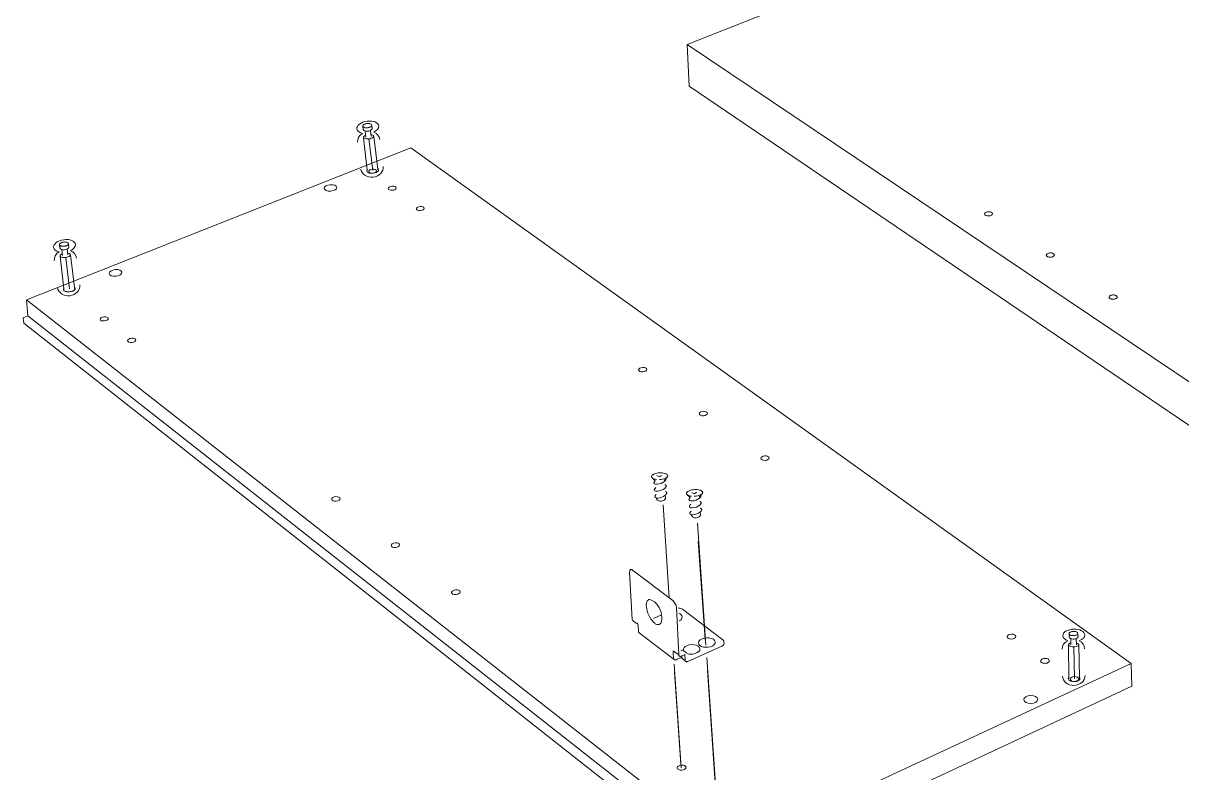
# Model space of a CAD drawing. Header units: metres. Extents: x -0.7 to 7.4, y 0 to 11.2.
# Drawn here: x 0.2698 to 0.3515, y 0.7952 to 0.8481 of the extents above; entities that cross this region are included whole.
import ezdxf

# ---------------------------------------------------------------- set-up
doc = ezdxf.new("R2010")
doc.units = ezdxf.units.M
doc.header["$MEASUREMENT"] = 0
doc.layers.add('PDF5_Geometry_Num_Penna__1', color=255, linetype='Continuous', lineweight=18)
doc.layers.add('PDF5_Geometry_Num_Penna__7', color=7, linetype='Continuous', lineweight=18)

msp = doc.modelspace()

# ---------------------------------------------------------------- linework, layer by layer
at = {"layer": 'PDF5_Geometry_Num_Penna__1', "color": 255, "linetype": 'Continuous', "lineweight": 18, "flags": 128}
for points in [[(0.3174221173851492, 0.8114985826520231), (0.3179001312740381, 0.8045791993186897)], [(0.315738132662927, 0.8022810637631341), (0.3161879243295937, 0.7957793693186898)], [(0.3180711579407048, 0.8023782187631342), (0.3186437162740381, 0.7940953493186897)]]:
    msp.add_lwpolyline(points, dxfattribs=at)
at = {"layer": 'PDF5_Geometry_Num_Penna__7', "color": 7, "linetype": 'Continuous', "lineweight": 18, "flags": 128}
for points in [[(0.3910608096073714, 0.8250413334853565), (0.340975890162927, 0.8561926695964674), (0.3166409262740381, 0.8465759473742451)], [(0.3166407498851492, 0.8465758415409119), (0.3659467359962603, 0.8134164943186898)], [(0.3167882109962603, 0.8436166709853564), (0.3166407498851493, 0.8465757709853565)], [(0.3659397157184825, 0.8102731737631341), (0.3167882462740381, 0.8436166709853564)], [(0.2943799782184826, 0.8408609120964675), (0.2943775087740381, 0.8408358648742453), (0.2943683365518159, 0.8408164620964674), (0.2943535198851492, 0.8407974120964675), (0.2943327059962603, 0.8407790676520231), (0.2943073059962603, 0.8407610759853564), (0.2942762615518159, 0.8407448482075787), (0.2942416893295937, 0.8407303843186898), (0.2942035893295936, 0.8407169787631341), (0.2941637254407048, 0.8407060426520231), (0.2941206865518159, 0.8406975759853564), (0.2940772948851492, 0.8406912259853564), (0.294033197662927, 0.8406876982075786), (0.2939905115518159, 0.8406869926520232), (0.2939488837740381, 0.8406887565409119), (0.2939100782184825, 0.840693342652023), (0.2938737421073714, 0.8407000454298009), (0.2938412865518159, 0.840709217652023), (0.2938130643295936, 0.8407208593186899), (0.2937901337740381, 0.8407346176520231), (0.2937721421073714, 0.8407501398742453), (0.293760147662927, 0.8407667204298008), (0.2937541504407047, 0.8407850648742452)], [(0.2939163929407048, 0.8404581104298008), (0.2939675457184825, 0.8400319548742453)], [(0.2943499568295937, 0.8400774632075787), (0.2942988040518159, 0.8405036187631343)], [(0.2939523762740381, 0.8401586020964675), (0.2939118068295937, 0.8401409632075787), (0.2938800568295937, 0.8401236770964674), (0.2938521873851492, 0.8401042743186897), (0.2938281984962604, 0.8400838132075786), (0.2938102068295937, 0.8400619409853565), (0.2937975068295937, 0.8400386576520231), (0.2937908040518159, 0.8400178437631342), (0.2937893929407048, 0.8399956187631341)], [(0.2937904512740381, 0.8399875048742453), (0.2940631484962604, 0.8376852770964675)], [(0.2941863032184825, 0.8398832237631342), (0.2944664087740381, 0.837684712652023)], [(0.3480011068295937, 0.8012901462631342), (0.3479725318295936, 0.8028896407075786), (0.2971488957184825, 0.8392698490409121), (0.270014640162927, 0.8285552823742452)], [(0.2729783615518159, 0.832497080152023), (0.2729755393295937, 0.832472032929801), (0.2729663671073714, 0.8324526301520231), (0.2729515504407048, 0.8324335801520231), (0.2729307365518159, 0.8324152357075786), (0.2729053365518159, 0.8323975968186897), (0.2728742921073715, 0.8323810162631341), (0.2728397198851492, 0.8323661995964675), (0.272801972662927, 0.8323531468186898), (0.2727617559962603, 0.8323422107075785), (0.2727187171073715, 0.8323333912631342), (0.2726753254407048, 0.8323273940409118), (0.2726312282184826, 0.8323238662631343), (0.2725885421073714, 0.8323231607075786), (0.2725469143295937, 0.8323245718186897), (0.2725077559962604, 0.8323295107075787), (0.272471772662927, 0.8323362134853564), (0.2724393171073715, 0.8323453857075787), (0.2724110948851492, 0.8323570273742453), (0.2723881643295937, 0.8323707857075785), (0.272370172662927, 0.8323859551520231), (0.2723581782184826, 0.8324028884853564), (0.2723521809962604, 0.832420880152023)], [(0.2725504068295937, 0.8317952993186897), (0.2725098373851492, 0.8317769548742453), (0.2724780873851492, 0.8317596687631342), (0.2724502179407048, 0.8317402659853563), (0.2724262290518159, 0.8317198048742453), (0.2724078846073714, 0.8316979326520231), (0.2723955373851493, 0.8316746493186897), (0.2723888346073715, 0.831653835429801), (0.2723874234962603, 0.8316319632075787)], [(0.2723884818295937, 0.8316238493186898), (0.2726615318295937, 0.8293212687631343)], [(0.2725144234962603, 0.8320941020964674), (0.2725655762740381, 0.8316682993186897)], [(0.2727846865518159, 0.8315193918186898), (0.2730644393295937, 0.8293212334853565)], [(0.2729479873851492, 0.8317134548742453), (0.2728968346073714, 0.8321399632075788)], [(0.3479723907184826, 0.8028896759853564), (0.319609410162927, 0.7896809704298009), (0.2700144990518158, 0.8285553176520231)], [(0.2700144990518158, 0.8285552470964674), (0.2701256240518159, 0.8274080137631341)], [(0.270125765162927, 0.8274080137631341), (0.269786040162927, 0.8272736054298008)], [(0.3196720987740381, 0.7884579604298009), (0.2701258709962603, 0.8274081548742453)], [(0.2697860754407048, 0.8272736759853564), (0.2698234698851492, 0.8268902065409119)], [(0.2698236462740382, 0.8268900654298009), (0.3193324796073715, 0.7878844848742452), (0.3480009657184825, 0.8012903932075787)], [(0.3144972015518159, 0.8161410323742453), (0.3146831154407048, 0.8160450768186898), (0.3148284598851492, 0.8161614934853564)], [(0.314470355162927, 0.8145657384853564), (0.3144731773851492, 0.8145290495964675)], [(0.316964952662927, 0.8149615904298009), (0.3171508665518159, 0.814865987652023), (0.3172965637740381, 0.8149824043186898)], [(0.3149333759962604, 0.814076541540912), (0.3153627065518159, 0.8075272220964675)], [(0.3169380709962604, 0.8133864729298008), (0.3169405404407048, 0.8133501368186896)], [(0.3173632034962603, 0.8127922187631342), (0.3179586923851492, 0.804178796540912)], [(0.3160333723851492, 0.8067884348742453), (0.3160866418295937, 0.8067852598742453), (0.3161399112740381, 0.8067785570964675), (0.3161868307184825, 0.8067662098742453), (0.3162312807184826, 0.8067503348742453), (0.3162714973851492, 0.8067319904298008), (0.3163053640518159, 0.8067094126520231)], [(0.316305187662927, 0.8067095537631342), (0.3191602182184826, 0.8045576093186897)], [(0.3130259418295936, 0.8057350404298008), (0.3130474612740382, 0.8057262209853564), (0.3130756834962604, 0.8057202237631341), (0.3131084918295937, 0.8057230459853565), (0.3131226029407048, 0.8056979987631342), (0.313141300162927, 0.8056704820964675), (0.3131543529407048, 0.8056419070964675), (0.3131638779407048, 0.8056112154298009), (0.3131670529407048, 0.8055794654298009)], [(0.3132042357184825, 0.8051040620964676), (0.3131918884962603, 0.8051142926520232), (0.3131671940518159, 0.805579606540912)], [(0.3156745973851492, 0.8032214987631342), (0.3156904723851492, 0.803199626540912), (0.3157052890518159, 0.8031809293186898), (0.3157250446073714, 0.8031622320964675), (0.3132418418295936, 0.8050541793186897), (0.3132199696073715, 0.8050767570964675), (0.3132044473851492, 0.8051042737631342)], [(0.319160147662927, 0.8045577504298008), (0.3191880171073714, 0.8045334087631342), (0.3192102421073715, 0.8045020115409119), (0.3192257643295937, 0.8044737893186897), (0.3192292921073715, 0.8044427448742453)], [(0.3442092396073714, 0.8049871868186897), (0.344203595162927, 0.8049628451520231), (0.3441926590518159, 0.8049445007075786), (0.3441757257184825, 0.8049272145964675), (0.3441531479407048, 0.8049109868186897), (0.3441259840518158, 0.8048961701520231), (0.3440931757184825, 0.8048824118186898), (0.344057545162927, 0.8048714757075786), (0.3440187396073714, 0.8048626562631342), (0.3439774646073714, 0.8048559534853564), (0.3439333673851492, 0.8048520729298009), (0.3438899757184825, 0.8048503090409119), (0.3438458784962603, 0.8048513673742452), (0.3438031923851492, 0.804854895152023), (0.3437619173851492, 0.8048608923742453), (0.343724170162927, 0.804869359040912), (0.3436888923851492, 0.8048799423742453), (0.3436571423851492, 0.8048926423742453), (0.3436303312740381, 0.8049071062631342), (0.3436088118295936, 0.804923334040912), (0.3435925840518159, 0.8049406201520231), (0.3435827062740381, 0.8049582590409119), (0.3435784729407048, 0.8049769562631343)], [(0.3437060021073715, 0.8046350440409119), (0.3437123521073714, 0.8042060662631343)], [(0.344097232662927, 0.804211005152023), (0.344090882662927, 0.8046403357075786)], [(0.315718765162927, 0.8037400115409119), (0.3157000679407048, 0.8037488309853564), (0.315680665162927, 0.8037530643186898), (0.3156654957184826, 0.8037460087631342), (0.3156563234962603, 0.8037336615409119), (0.3156492679407048, 0.8037153170964675), (0.3156492679407048, 0.8036899170964675), (0.3156746679407048, 0.8032214282075786)], [(0.3166777209962603, 0.8030220029298009), (0.3190787265518159, 0.8040962112631342)], [(0.3181228398851492, 0.8040334168186897), (0.3180699232184826, 0.8040270668186897), (0.3180166537740381, 0.8040238918186897), (0.3179637371073715, 0.8040238918186897)], [(0.3192385348851492, 0.804287064040912), (0.3192254821073714, 0.8044052445964676)], [(0.3437102354407048, 0.8043337718186898), (0.3436682548851492, 0.8043203662631343), (0.3436343882184826, 0.8043062551520231), (0.3436047548851492, 0.8042900273742453), (0.3435793548851492, 0.8042720357075787), (0.3435585409962603, 0.8042522801520231), (0.3435433715518159, 0.8042304079298008), (0.3435349048851492, 0.8042106523742453), (0.3435310243295936, 0.8041887801520231)], [(0.3435313771073715, 0.8041806662631342), (0.3435627743295937, 0.8018618579298009)], [(0.3439145290518159, 0.8040354629298009), (0.343963565162927, 0.8018196657075787)], [(0.3157102279407047, 0.8028472368186897), (0.3162164640518159, 0.7955270979298008)], [(0.3157250446073714, 0.8031623026520232), (0.3157497390518159, 0.8031467804298008), (0.3157807834962604, 0.8031404304298008), (0.3158153557184826, 0.8031369026520231), (0.3158523973851493, 0.8031436054298008), (0.3158901446073714, 0.8031563054298008)], [(0.3158900740518159, 0.8031564465409119), (0.3161461907184826, 0.8032721576520231)], [(0.3162121954407048, 0.803399334040912), (0.316176917662927, 0.8033869868186897), (0.3161437565518159, 0.8033838118186897), (0.3161116537740381, 0.8033905145964675), (0.3160869593295937, 0.803405684040912), (0.3160647343295936, 0.803424734040912), (0.3160527398851492, 0.8034526034853564), (0.3160460371073714, 0.8034871757075785)], [(0.3161461907184825, 0.8032719107075786), (0.3161768823851492, 0.8032846107075786), (0.3162093379407048, 0.8032870801520231), (0.3162396768295937, 0.8032902551520231), (0.3162714268295936, 0.8032846107075786), (0.3162714268295936, 0.8032994273742453), (0.3162682518295937, 0.8033124801520232), (0.3162622546073715, 0.8034246634853563)], [(0.316471240162927, 0.8035150804298008), (0.3162123012740381, 0.8033993693186897)], [(0.3165429598851492, 0.8030343501520231), (0.3163207098851493, 0.8032026251520231), (0.316298837662927, 0.8032244973742453), (0.3162840209962604, 0.8032527195964675), (0.3162713209962603, 0.8032844695964675)], [(0.3164898668295937, 0.8031435348742453), (0.3164711696073715, 0.8035150098742453)], [(0.3165429246073714, 0.8030343148742453), (0.3165210523851493, 0.8030561870964675), (0.3165051773851492, 0.803080881540912), (0.316492830162927, 0.8031087509853565), (0.3164900079407048, 0.8031436759853564)], [(0.3166559193295937, 0.8030120898742453), (0.3166238165518159, 0.8030089148742453), (0.3165924193295936, 0.8030120898742453), (0.3165641971073714, 0.803018792652023), (0.3165430304407048, 0.8030343148742453)], [(0.3168898462740382, 0.8035398807075786), (0.3168171740518159, 0.8035430557075787), (0.316748735162927, 0.8035487001520231), (0.3166802962740381, 0.8035649279298008), (0.3166175018295937, 0.8035811557075786)], [(0.3170358962740381, 0.8035467951520231), (0.316961460162927, 0.8035397395964675), (0.3168898462740382, 0.8035397395964675)], [(0.3180263904407047, 0.8032982279298009), (0.318689612662927, 0.7937086695964675)]]:
    msp.add_lwpolyline(points, dxfattribs=at)
for points in [[(0.2944056957184826, 0.8406496687631342), (0.2943799429407048, 0.8408602770964675, 0.3171830491466217), (0.2942561179407048, 0.8409749298742453), (0.2942391846073715, 0.8409795159853565), (0.2942021429407048, 0.8409865715409119), (0.2941640429407048, 0.8409908048742453), (0.2941238262740381, 0.8409922159853565), (0.2940832568295937, 0.8409908048742453), (0.2940426873851492, 0.8409865715409119), (0.2940024707184826, 0.8409802215409119), (0.2939629596073715, 0.8409717548742454), (0.2939259179407048, 0.8409608187631342), (0.2938902873851492, 0.8409474132075787), (0.2938578318295937, 0.8409322437631342), (0.2938274929407048, 0.8409142520964675), (0.2938013873851492, 0.8408937909853563), (0.2937816318295937, 0.8408729770964676), (0.2937671679407048, 0.840851810429801), (0.2937579957184825, 0.8408299382075787), (0.2937537623851492, 0.8408077132075786), (0.2937544679407048, 0.8407868993186897), (0.2937791623851492, 0.840575232652023)], [(0.2948068040518159, 0.837773471540912), (0.2945334012740382, 0.8400795798742453, 0.314152678936044), (0.2943347873851487, 0.8402044632075895)], [(0.2940596207184826, 0.8377226715409121, 0.2352062336089731), (0.2940317512740381, 0.8376397687631341), (0.2940339032184826, 0.8376202954298009)], [(0.2941767429407048, 0.8375000687631341), (0.2941957929407048, 0.8374947770964675), (0.2942356568295937, 0.8374866632075786), (0.2942769318295937, 0.8374810187631342), (0.2943217346073714, 0.837478196540912), (0.2943675957184826, 0.8374778437631342), (0.2944138096073715, 0.8374792548742452), (0.2944610818295937, 0.8374838409853564), (0.2945076484962603, 0.8374901909853565), (0.2945538623851492, 0.8374993632075787), (0.2945983123851492, 0.837509946540912), (0.2946409984962604, 0.8375229993186898), (0.2946805096073715, 0.8375381687631341), (0.2947175512740381, 0.8375547493186898), (0.294751065162927, 0.8375730937631343), (0.2947803457184826, 0.8375928493186898), (0.294805040162927, 0.8376140159853565), (0.2948255012740381, 0.8376365937631342), (0.2948406707184826, 0.8376602298742453), (0.2948491373851492, 0.8376842187631341), (0.2948516068295937, 0.8377078548742453), (0.2948491373851492, 0.837736782652023, 0.2140841877140038), (0.2948025707184818, 0.8378112187631329)], [(0.2730037262740381, 0.8322860132075786), (0.2729783262740381, 0.8324966215409119, 0.312895072915686), (0.2728541484962603, 0.8326116270964674), (0.272837215162927, 0.832615860429801), (0.2728001734962603, 0.8326229159853564), (0.2727620734962603, 0.8326271493186898), (0.2727218568295937, 0.8326285604298008), (0.2726812873851492, 0.8326271493186898), (0.2726407179407048, 0.8326229159853564), (0.2726005012740381, 0.8326165659853564), (0.2725613429407048, 0.8326077465409121), (0.2725239484962604, 0.8325964576520231), (0.2724883179407048, 0.8325837576520231), (0.2724555096073715, 0.8325682354298007), (0.2724255234962604, 0.8325502437631342), (0.2723994179407048, 0.832529782652023), (0.2723796623851492, 0.8325093215409118), (0.2723651984962603, 0.8324878020964674), (0.2723560262740381, 0.8324659298742454), (0.2723517929407048, 0.8324437048742452), (0.2723524984962604, 0.8324228909853565), (0.2723771929407048, 0.8322115770964675)], [(0.2734048346073715, 0.8294098159853565), (0.2731314318295937, 0.8317159243186898, 0.3151076118817419), (0.2729328179407046, 0.8318408076520278)], [(0.2726576512740381, 0.8293590159853566, 0.2342926745804088), (0.2726297818295937, 0.8292757604298009), (0.2726315809962603, 0.8292564634853563)], [(0.2727747734962603, 0.8291360604298009), (0.2727938234962604, 0.8291307687631343), (0.2728336873851492, 0.8291226548742454), (0.2728749623851492, 0.8291170104298008), (0.272919765162927, 0.8291141882075787), (0.2729656262740381, 0.8291141882075787), (0.273011840162927, 0.8291155993186897), (0.2730591123851492, 0.8291194798742453), (0.2731056790518159, 0.8291261826520231), (0.2731518929407048, 0.8291353548742453), (0.273195990162927, 0.8291459382075786), (0.2732390290518159, 0.8291589909853564), (0.273278540162927, 0.829174160429801), (0.2733155818295936, 0.8291907409853564), (0.2733490957184825, 0.8292094382075788), (0.2733783762740381, 0.8292291937631341), (0.2734030707184825, 0.8292503604298009), (0.2734235318295937, 0.829272585429801), (0.2734387012740381, 0.8292958687631341), (0.2734471679407048, 0.8293202104298009), (0.2734496373851492, 0.829343846540912), (0.2734471679407048, 0.8293727743186898, 0.2140841876365786), (0.2734006012740394, 0.8294472104298027)], [(0.3152303443295937, 0.8162073193186898, 0.1136360620744002), (0.3150539554407048, 0.8163015462631342, 0.08048972557318837), (0.3146793054407048, 0.8163385879298009, 0.08178968175624274), (0.3143118873851493, 0.8162555793186899, 0.1171070566646327), (0.3141489040518159, 0.816139974040912, 0.4180948169969557), (0.3141561359962604, 0.8159932184853566), (0.3143875582184826, 0.815778024040912, 0.1100727026089562), (0.3143016215518186, 0.8156683101520218)], [(0.3141582173851493, 0.8159918426520231, 0.1154240344288486), (0.3143342534962604, 0.8158972629298008, 0.03021763111346095), (0.3144739534962603, 0.8158690407075783)], [(0.3145195323851493, 0.8155310795964676, 0.1552191651567131), (0.315033282662927, 0.8157300109853564, 0.1206520763425412), (0.3151283562740381, 0.8158519662631343, 0.2436992339678398), (0.3151279575384923, 0.8159192452088568)], [(0.3146818807184825, 0.815858527929801, 0.008808842853834877), (0.3147086918295936, 0.8158599390409126, 0.08178240974855938), (0.3150759334962605, 0.8159431945964672, 0.1179825108736699), (0.3152396929407031, 0.8160587998742469)], [(0.3152653751629423, 0.8161346823742466, -0.2078488418155368), (0.3152413509962603, 0.8160605637631343), (0.3150141621073715, 0.8157917470964675)], [(0.314294142662927, 0.8156291870964675, 0.275252196055429), (0.314341414885147, 0.8155603954297961, 0.1168265152659322), (0.3144938854407048, 0.8155296684853541)], [(0.3144172973851493, 0.8152967998742454, 0.1046555884742439), (0.3143312196073748, 0.8151824998742437, 0.1290011419556437), (0.3143240934962414, 0.8151436237631329)], [(0.3145495184962604, 0.8150451634853563, 0.1538296837299675), (0.3150639390518159, 0.8152439184853564, 0.1104666797182096), (0.315159012662927, 0.815366050152023, 0.4058196348210453), (0.3151113360160651, 0.8154885483141555)], [(0.317698060162927, 0.815027912652023, 0.1135404026073156), (0.3175216712740381, 0.8151224570964675, 0.08041475504896543), (0.3171466684962604, 0.8151594987631341, 0.08170961864815247), (0.3167796032184825, 0.8150764901520231, 0.1178729884338523), (0.316616655162927, 0.8149607437631342, 0.4183794219622372), (0.3166238871073714, 0.814813952929801), (0.3168553093295937, 0.8145991112631342, 0.1083861353833549), (0.3167690198851507, 0.8144892209853556)], [(0.3143540796073714, 0.8146578487631342, 0.2752521961755905), (0.314401457662927, 0.814588986540912, 0.1201630752329685), (0.3145537165518159, 0.8145583301520231, 0.02079724282760015), (0.3145791165518155, 0.8145593884853617, 0.1543933420601334), (0.3150938193295937, 0.814758355152023)], [(0.314482737662927, 0.8145002982075786), (0.3145405932184825, 0.814415631540912, 0.119185652340049), (0.3146297048851473, 0.8143633498742379, 0.1639244127609067), (0.3149779130265331, 0.8143855760706016, 0.1180385330713044), (0.3150545904407048, 0.814447699040912), (0.3151011571073715, 0.8145380101520231)], [(0.3151891751629233, 0.8148807337631359, -0.1161016956038042), (0.3150945954407048, 0.8147598720964675), (0.315106942662927, 0.8145686665409119)], [(0.3166259332184825, 0.8148129298742454, 0.1154240344424009), (0.3168019693295936, 0.8147183501520231, 0.03201952498470086), (0.3169416693295939, 0.8146897751520249)], [(0.3168092365518159, 0.8143809182075786, 0.1152031392524603), (0.3169614954407048, 0.8143506145964675, -0.0004215505255614714), (0.3169872482184826, 0.8143516729298007, 0.1547712205392937), (0.3175009984962603, 0.814550745429801, 0.1182535949350274), (0.3175960721073715, 0.8146727007075785, 0.2434935398802242), (0.3175955912174223, 0.8147404766282137)], [(0.3170168815518159, 0.8138658979298007, 0.1537020529873354), (0.3175316548851492, 0.8140648293186896, 0.1110173995340428), (0.3176267284962603, 0.8141871373742453, 0.412830089152977), (0.3175850229929809, 0.8142968453931482, 0.0418997683758825), (0.317526116274039, 0.8143162893186932)], [(0.317176407662927, 0.8146806734853564, 0.08109720787178365), (0.317543649329593, 0.8147639290409138, 0.1179825108734396), (0.3177074087740374, 0.8148797107075793)], [(0.3177331262740274, 0.8149554520964665, -0.2067940953721516), (0.3177090668295937, 0.8148814745964675), (0.3174818779407048, 0.814612657929801)], [(0.3168850132184826, 0.8141177107075787, 0.1030223364814191), (0.3167985826629274, 0.8140034107075784, 0.4046688602116423), (0.3168428337098396, 0.8138898612158282, 0.1171348504505356), (0.3169912346073713, 0.8138649807075822)], [(0.316821442662927, 0.8134785832075786, 0.2682336877460231), (0.3168688207184826, 0.8134099326520232, 0.1178957394731514), (0.3170214323851492, 0.8133792409853565, 0.02153665965422369), (0.3170464796073719, 0.8133802993186849, 0.1543012238320136), (0.3175615351629263, 0.8135792659853573)], [(0.3176568909962608, 0.8137016445964673, -0.1161016956304438), (0.3175626640518159, 0.813580782929801), (0.3175743057184826, 0.8133895773742453)], [(0.3169504534962603, 0.813321032652023), (0.3170083090518159, 0.8132367187631342, 0.1174514945940038), (0.3170974207184842, 0.813184295985363, 0.1647004084661612), (0.3174407595561705, 0.8132056552668927, 0.1184873836943903), (0.3175223062740382, 0.8132686098742452), (0.3175688729407048, 0.8133589209853563)], [(0.3157187298851493, 0.8037398704298009), (0.3157526318295937, 0.8037110132075787), (0.3160461429407048, 0.8034869993186897), (0.3158718707184826, 0.8068383882075787, 0.1986791167946732), (0.3156338868295937, 0.8073227520964675), (0.3127763515518159, 0.8094770601520231), (0.3127484821073714, 0.8094957573742453), (0.3127202598851492, 0.809508810152023), (0.3126923904407048, 0.8095144545964674), (0.3126673432184826, 0.8095176295964676), (0.312645365162927, 0.8095111032075787), (0.3126227873851493, 0.8094959337631341), (0.3126044429407048, 0.8094737087631342), (0.3125899790518159, 0.8094458393186897), (0.3125797484962604, 0.8094109143186897), (0.3125765734962603, 0.8093710504298008), (0.3125767498851493, 0.8093269884853564), (0.3127610057184826, 0.8059884759853564), (0.312766650162927, 0.805954256540912), (0.3127821723851492, 0.8059263870964676), (0.3128009048851492, 0.8059078662631342), (0.3130196271073715, 0.8057388857075786)], [(0.3142571009962603, 0.8060632648742453), (0.3148218982184826, 0.8063165593186898, -0.1963029932664959), (0.3147718037740381, 0.8057171898742452), (0.3147626315518159, 0.8057073120964675), (0.3147562815518159, 0.8056981398742453, -0.4247355496481408), (0.3143470593295971, 0.8057326415409146)], [(0.3442125909962603, 0.804774744040912), (0.3442090632184825, 0.8049867634853565, 0.3148556636313659), (0.3440975854407048, 0.8051141162631342), (0.3440810048851492, 0.8051204662631342), (0.3440450215518159, 0.8051310495964675), (0.3440072743295937, 0.8051388107075786), (0.3439681159962604, 0.8051444551520232), (0.3439271937740381, 0.8051472773742453), (0.3438866243295937, 0.8051476301520231), (0.3438453493295937, 0.8051455134853563), (0.3438061909962604, 0.8051409273742453), (0.3437673854407048, 0.8051338718186898), (0.3437310493295937, 0.8051243468186897), (0.3436964771073714, 0.805112705152023), (0.3436647271073715, 0.8050978884853565), (0.343636857662927, 0.8050802495964675), (0.3436149854407048, 0.8050619051520231), (0.3435984048851493, 0.8050421495964676), (0.3435867632184826, 0.8050213357075786), (0.3435800604407048, 0.8049998162631342), (0.3435786493295937, 0.8049790023742454), (0.3435814715518159, 0.8047659245964676)], [(0.3166020854407058, 0.8041394970964636, 0.35658089855481), (0.3163552468295937, 0.8038113784853564), (0.3165774968295937, 0.8036431034853564)], [(0.3443110159962604, 0.8018724412631342), (0.3442792659962604, 0.8041944245964675, 0.3173084559499633), (0.3440954687740382, 0.8043390634853579)], [(0.3435627743295937, 0.8018999579298008, 0.234385769977205), (0.3435264382184826, 0.8018198773742453), (0.3435266146073714, 0.8018005451520231)], [(0.343655907662927, 0.8016660662631342), (0.3436742521073715, 0.8016590107075786), (0.343713057662927, 0.8016463107075786), (0.3437536271073715, 0.8016367857075786), (0.3437977243295937, 0.8016293773742453), (0.3438435854407048, 0.8016240857075786), (0.3438894465518159, 0.8016205579298009), (0.3439374243295937, 0.8016198523742454), (0.3439843437740381, 0.8016216162631342), (0.3440312632184826, 0.8016258495964675), (0.3440764187740381, 0.8016318468186898), (0.3441201632184826, 0.8016403134853565), (0.344160732662927, 0.8016516023742454), (0.3441995382184825, 0.8016639495964676), (0.3442344632184826, 0.8016784134853564), (0.3442658604407048, 0.8016956995964676), (0.3442926715518159, 0.801714044040912), (0.3443152493295937, 0.8017341523742454), (0.3443332409962603, 0.8017560245964676), (0.3443441771073715, 0.8017789551520231), (0.3443491159962603, 0.8018022384853564), (0.3443498215518159, 0.8018311662631342, 0.2177278855706319), (0.3443110159962599, 0.8019101884853559)]]:
    msp.add_lwpolyline(points, format="xyb", dxfattribs=at)
for points in [[(0.342032847662927, 0.8316081154298008), (0.3420674198851492, 0.8315894182075787), (0.3421072837740381, 0.8315770709853564), (0.3421513809962603, 0.8315647237631342), (0.3421983004407048, 0.8315583737631341), (0.3422445143295936, 0.8315551987631342), (0.3422946087740381, 0.8315583737631341), (0.3423415282184826, 0.8315647237631342), (0.342388447662927, 0.8315742487631341), (0.3424290171073714, 0.8315894182075787), (0.3424664115518159, 0.8316081154298008), (0.3424946337740381, 0.8316299876520231), (0.342515447662927, 0.8316522126520232), (0.3425316754407047, 0.8316772598742453), (0.3425380254407048, 0.8317023070964676), (0.3425348504407048, 0.831730176540912), (0.3425253254407047, 0.8317548709853565), (0.3425069809962603, 0.8317763904298009), (0.3424787587740381, 0.8317986154298008), (0.3424477143295936, 0.8318173126520231), (0.3424071448851492, 0.8318331876520231), (0.3423634004407047, 0.8318455348742454), (0.3423168337740381, 0.8318515320964674), (0.3422688559962603, 0.8318543543186897), (0.3422194671073714, 0.8318515320964674), (0.3421732532184826, 0.8318455348742454), (0.3421266865518159, 0.8318331876520231), (0.3420857643295936, 0.8318201348742452), (0.342048722662927, 0.8318017904298008), (0.3420205004407048, 0.8317799182075787), (0.3419982754407048, 0.8317548709853565), (0.341982047662927, 0.831730176540912), (0.3419764032184825, 0.831704776540912), (0.3419799309962603, 0.8316800820964676), (0.3419894559962603, 0.8316550348742454), (0.342007447662927, 0.8316299876520231)], [(0.3464701218295937, 0.8286460168186898), (0.3465011662740381, 0.8286269668186896), (0.3465417357184826, 0.8286117973742453), (0.3465847746073715, 0.8285990973742453), (0.3466316940518159, 0.8285931001520231), (0.3466817884962604, 0.828589925152023), (0.346731530162927, 0.8285931001520231), (0.3467784496073714, 0.8285990973742453), (0.3468253690518159, 0.8286089751520231), (0.3468655857184826, 0.8286244973742454), (0.3469033329407047, 0.8286431945964675), (0.346931555162927, 0.8286647140409119), (0.3469562496073715, 0.8286897612631341), (0.3469689496073715, 0.8287144557075786), (0.3469752996073715, 0.8287398557075786), (0.3469717718295937, 0.8287677251520231), (0.3469625996073715, 0.8287927723742453), (0.3469435496073714, 0.8288174668186898), (0.3469160329407048, 0.8288389862631342), (0.3468814607184826, 0.8288587418186898), (0.3468408912740381, 0.8288735584853564), (0.3467971468295937, 0.8288827307075786), (0.3467502273851492, 0.8288929612631342), (0.3467008384962603, 0.8288929612631342), (0.3466539190518159, 0.8288929612631342), (0.3466034718295937, 0.8288827307075786), (0.3465604329407048, 0.8288735584853564), (0.3465170412740382, 0.8288587418186898), (0.3464824690518159, 0.8288389862631342), (0.3464503662740381, 0.8288174668186898), (0.3464295523851492, 0.8287955945964676), (0.3464136773851492, 0.8287677251520231), (0.3464080329407048, 0.8287426779298007), (0.346410855162927, 0.8287176307075788), (0.3464232023851492, 0.8286897612631341), (0.3464418996073714, 0.8286675362631342)], [(0.3416456034962603, 0.8029576562631342), (0.3416808812740381, 0.8029361368186898), (0.3417235673851492, 0.8029170868186898), (0.3417708396073714, 0.8029054451520231), (0.3418205812740381, 0.8028959201520232), (0.3418734979407048, 0.8028923923742454), (0.3419267673851492, 0.8028959201520232), (0.3419761562740381, 0.8029054451520231), (0.3420266034962603, 0.8029170868186898), (0.342069995162927, 0.8029333145964676), (0.3421105646073714, 0.8029555395964676), (0.3421416090518158, 0.8029795284853564), (0.3421666562740381, 0.8030077507075787), (0.3421821784962603, 0.8030356201520231), (0.3421885284962604, 0.8030670173742452), (0.3421885284962604, 0.8030980618186897), (0.3421761812740381, 0.803126284040912), (0.3421539562740381, 0.8031545062631341), (0.3421264396073714, 0.8031792007075786), (0.342092220162927, 0.8032010729298008), (0.3420488284962603, 0.8032197701520232), (0.3420019090518159, 0.8032321173742453), (0.3419514618295937, 0.8032388201520231), (0.341898545162927, 0.8032416423742453), (0.3418452757184826, 0.8032388201520231), (0.3417958868295936, 0.8032321173742453), (0.3417454396073714, 0.8032197701520232), (0.3417027534962603, 0.8032010729298008), (0.3416614784962603, 0.8031830812631342), (0.3416304340518159, 0.8031573284853565), (0.3416053868295936, 0.8031291062631343), (0.3415898646073715, 0.8030980618186897), (0.3415835146073714, 0.8030701923742453), (0.3415835146073714, 0.8030391479298009), (0.3415958618295937, 0.8030112784853564), (0.3416180868295937, 0.8029830562631343)]]:
    msp.add_lwpolyline(points, close=True, dxfattribs=at)
at = {"layer": 'PDF5_Geometry_Num_Penna__7', "color": 7, "linetype": 'Continuous', "lineweight": 18}
for centre, radius, start, end in [((0.2946537938021798, 0.8372729641842519), 0.0002557039910573988, 72.10427966895082, 85.66963925285876), ((0.3145110360700168, 0.8153724202706931), 0.0003287638462252107, 244.9480439710483, 272.1759637475899), ((0.3149808352883555, 0.8151712558754447), 0.0003330208775736976, 65.53995510917692, 76.59372402527863), ((0.3146747400920849, 0.8145539274118293), 0.0003441828121457102, 131.7500407383447, 155.4812556311707), ((0.314972176564617, 0.8145901084708284), 0.000436017138893019, 66.07070250233578, 74.45093583580916), ((0.3171467466397875, 0.8133706933428678), 0.0003501325332692651, 131.822222546394, 155.1794801598416), ((0.3174326123802059, 0.8133864604714208), 0.0004612890879668874, 66.52151544689502, 74.38574908741222), ((0.3135455963082884, 0.8062095394111964), 0.001280704741321304, 4.790246205046977, 68.7349472397922), ((0.3160156060226298, 0.8061514544012586), 0.0002590779635626705, 284.6599145361012, 81.08081583230373), ((0.3441125816291425, 0.8014067002056379), 0.0002384102289241241, 65.75708363599621, 80.33229026220975)]:
    msp.add_arc(centre, radius, start, end, dxfattribs=at)
for centre, major_axis, ratio, start_param, end_param in [((0.2940895842674021, 0.8406046814030385), (0.0003171449549465022, 3.467306124138592e-05), 0.4909916095741629, 4.028470151484415, 6.342885230620787), ((0.2941583450179668, 0.8400564505820459), (0.0003643821701572181, 4.314545332717579e-05), 0.4187122681370092, 3.068883689468568, 6.292341975807649), ((0.2726924699694097, 0.8322364429663386), (0.0003127938077889247, 3.796477438267054e-05), 0.48145063022948, 3.994248084398627, 6.353725026254138), ((0.2727563474892172, 0.8316933490255204), (0.0003648237726648907, 4.32844508436725e-05), 0.4217267104913665, 3.073552728986968, 6.287016856884563), ((0.3142871586334359, 0.8065237912342291), (-0.0003634808781325937, 0.000864081807408379), 0.4499584155274124, 6.07888055819692, 8.785741073884026), ((0.3180282421233983, 0.8043610048445782), (0.0005936596901628955, 3.670099509855973e-05), 0.5648383375148067, 2.156475343673962, 4.568545937840102), ((0.3180325107081772, 0.8043625831627801), (0.0005861054785848974, 3.148126197061173e-05), 0.5725595646792487, 4.836223734159479, 8.461936922742694), ((0.3438972641589305, 0.804758672284072), (0.0003158081011869762, 4.845918672335969e-06), 0.4832000765882002, 3.997746372374124, 6.352343706635923), ((0.3169439563432654, 0.8038772754981937), (0.000591768729268416, 3.595601454342567e-05), 0.569960085856674, 4.833388531342742, 8.434786743197435), ((0.3439044556963525, 0.8042110365377606), (0.0003671631479752469, 4.670999437017541e-06), 0.4204471662343616, 3.074543281615506, 6.289737210013657)]:
    msp.add_ellipse(centre, major_axis=major_axis, ratio=ratio, start_param=start_param, end_param=end_param, dxfattribs=at)
for centre, major_axis, ratio in [((0.2944431521055251, 0.837621429478632), (0.0002768670025821152, 2.021185598266584e-05), 0.5184229875644621), ((0.2914714937092138, 0.8364458992800792), (0.0004459354012744111, 3.5767140040055e-05), 0.5097547649378724), ((0.2958215457986622, 0.8364168001045659), (0.0002771234629602715, 2.424062098282942e-05), 0.5162507119057873), ((0.2977972699756448, 0.8349864904107654), (0.0002805789238529144, 2.068605061755768e-05), 0.509094716748088), ((0.3378978828684877, 0.8346162019655502), (0.0002785609823188207, 8.812079629216818e-06), 0.5286279401199684), ((0.2762994421560249, 0.8304451311069104), (0.0004532314311072593, 4.519539161662589e-05), 0.516929333327273), ((0.2755013292207605, 0.8272040747145055), (0.0002871706707778809, 3.110995574184815e-05), 0.5230922442884551), ((0.2774448943574584, 0.8256936371482), (0.0002873516708141732, 2.976688972933239e-05), 0.5288901802391863), ((0.313500449107961, 0.8236181871554428), (0.0002886550438624402, 1.787786414597647e-05), 0.532751664141857), ((0.3177752507995882, 0.8205218584119648), (0.0002913434864365016, 1.665810007689395e-05), 0.538571636104001), ((0.3221277603259524, 0.8173731116508836), (0.00029153528657061, 1.353570216111599e-05), 0.5497234409235795), ((0.2918524763552142, 0.8144943602669589), (0.000296617568645019, 2.578304938161136e-05), 0.5480781945240294), ((0.296046310784186, 0.8112354687533514), (0.0002965616719768915, 2.64268723476624e-05), 0.5577975209095856), ((0.3003149743021966, 0.8079181015138522), (0.0002994011046361656, 2.442105201760914e-05), 0.5671826844511386), ((0.3395231474713561, 0.804779499431225), (0.0003013805764477406, 1.034147849365841e-05), 0.5736888727076925), ((0.343975851084638, 0.8017831439799961), (0.0003049797860599224, 7.945908278794711e-06), 0.5777745876107659), ((0.3408803180165865, 0.8003456399428919), (0.000491893461218973, 1.580516918253672e-05), 0.5728546433942263), ((0.3162472401545452, 0.7955353308228496), (0.0003108979441784898, 2.212916321198133e-05), 0.5768095967557227)]:
    msp.add_ellipse(centre, major_axis=major_axis, ratio=ratio, dxfattribs=at)
for points in [[(0.2940474498851492, 0.8411506837631343), (0.2936212943295937, 0.8410924754298008), (0.2933023832184826, 0.8408494115409119), (0.2933351915518159, 0.8406081115409118)], [(0.2933351915518159, 0.840608111540912), (0.293355652662927, 0.8404592393186898), (0.2935055832184826, 0.8403467032075785), (0.2937168971073715, 0.8402951976520227)], [(0.2937798679407048, 0.840575232652023), (0.2937925679407047, 0.8405156132075786), (0.2938341957184825, 0.8404775132075788), (0.2939022818295934, 0.8404619909853563)], [(0.2948785943295937, 0.8408194254298009), (0.2948461387740381, 0.8410610782075786), (0.2944728998851493, 0.8412088920964673), (0.2940474498851492, 0.841150683763134)], [(0.2945173498851493, 0.8403781004298009), (0.2947522998851492, 0.8404846393186898), (0.2949018776629269, 0.8406518559853563), (0.2948785943295936, 0.8408194254298011)], [(0.2937168971073714, 0.8402951976520231), (0.2934911193295936, 0.8401516170964675), (0.2933535359962603, 0.8399170198742453), (0.2933831693295936, 0.8396672532075787)], [(0.2949593804407048, 0.8398566948742453), (0.2949308054407048, 0.8400965837631342), (0.2947554748851492, 0.8402867309853562), (0.2945173498851492, 0.8403781004298007)], [(0.294479602662927, 0.8372038059853564), (0.2949149304407048, 0.8372563698742453), (0.2952313721073714, 0.8375978587631343), (0.2951872748851491, 0.8379665115409122)], [(0.2936114165518159, 0.8377767170964675), (0.2936555137740381, 0.8374080643186896), (0.2940439221073715, 0.8371515948742451), (0.2944796026629271, 0.8372038059853566)], [(0.2940352790518159, 0.8376175437631342), (0.2940553873851492, 0.8375540437631341), (0.2940998373851493, 0.8375212354298011), (0.2941767429407048, 0.8375000687631343)], [(0.2940631484962604, 0.8376852770964675), (0.2940681995053577, 0.8376852770964675), (0.2940618925298383, 0.8376711659853563), (0.2940670290518158, 0.8376711659853563)], [(0.2940677346073715, 0.8376679909853564), (0.2940782234447655, 0.8376679909853564), (0.2940800818295937, 0.8376521159853565), (0.294090665162927, 0.8376535270964677)], [(0.2947881068295937, 0.8377360770964676), (0.2947983373851492, 0.8377374882075787), (0.2948057457184826, 0.8377452493186898), (0.2948071568295937, 0.8377558326520232)], [(0.2948075096073715, 0.8377593604298009), (0.2948124610794369, 0.8377593604298009), (0.2948024404316955, 0.8377734715409118), (0.2948068040518159, 0.8377734715409118)], [(0.2726454804407047, 0.8327868518186897), (0.2722193248851492, 0.8327289962631341), (0.2719004137740381, 0.8324855795964675), (0.2719332221073715, 0.8322446323742452)], [(0.2719332221073715, 0.8322446323742454), (0.2719536832184826, 0.8320954073742454), (0.2721036137740381, 0.8319828712631343), (0.272314927662927, 0.8319313657075784)], [(0.2734766248851492, 0.8324559462631341), (0.2734441693295936, 0.8326972462631341), (0.2730709304407049, 0.8328454129298007), (0.2726454804407049, 0.8327868518186897)], [(0.2731153804407048, 0.8320142684853563), (0.2733503304407048, 0.8321208073742454), (0.2734999082184826, 0.8322880240409122), (0.2734766248851492, 0.8324559462631346)], [(0.272314927662927, 0.8319313657075785), (0.2720891498851492, 0.8317881379298007), (0.2719515665518158, 0.8315531879298007), (0.2719811998851491, 0.8313034212631341)], [(0.2723778984962603, 0.8322112243186898), (0.2723905984962603, 0.8321516048742452), (0.2724318734962604, 0.8321135048742455), (0.2725003123851493, 0.8320979826520234)], [(0.2735574109962604, 0.831492862929801), (0.2735288359962603, 0.8317327518186897), (0.2733535054407047, 0.8319228990409121), (0.2731153804407049, 0.8320142684853568)], [(0.2722094471073714, 0.829412885152023), (0.2722535443295936, 0.8290442323742452), (0.2726419526629271, 0.8287877629298008), (0.2730776332184826, 0.8288399740409119)], [(0.2726333096073714, 0.8292538882075786), (0.2726534179407048, 0.8291903882075786), (0.2726978679407047, 0.8291575798742452), (0.2727747734962603, 0.8291360604298007)], [(0.2726615318295937, 0.8293212687631343), (0.2726661718968095, 0.8293212687631343), (0.272660261310831, 0.829307510429801), (0.2726650596073715, 0.829307510429801)], [(0.2726661179407048, 0.829303982652023), (0.2726761581722757, 0.829303982652023), (0.2726784651629271, 0.8292881076520231), (0.2726886957184826, 0.8292895187631341)], [(0.2730776332184826, 0.828839974040912), (0.2735129609962603, 0.8288921851520231), (0.273829402662927, 0.8292340268186897), (0.2737853054407048, 0.8296026795964676)], [(0.2733303984962603, 0.8291522882075786), (0.2733113484962603, 0.8291589909853563), (0.2732915929407048, 0.8291621659853565), (0.2732711318295938, 0.8291639298742454)], [(0.2733861373851492, 0.8293724215409121), (0.2733963679407048, 0.8293734798742454), (0.2734037762740382, 0.8293815937631343), (0.2734051873851494, 0.82939182431869)], [(0.273405540162927, 0.8293953520964675), (0.2734104916349928, 0.8293953520964675), (0.2734001279647705, 0.8294098159853568), (0.2734048346073714, 0.8294098159853568)], [(0.315265375162927, 0.8161346823742454), (0.3152632584962604, 0.8161625518186897), (0.3152516168295936, 0.8161883045964674), (0.3152304501629269, 0.8162073545964671)], [(0.3143015509962603, 0.8156683454298009), (0.3142952009962603, 0.8156559982075786), (0.3142934371073715, 0.8156429454298008), (0.3142941426629271, 0.8156291870964673)], [(0.3143240934962603, 0.8151436237631341), (0.3143255046073715, 0.8151136376520229), (0.3143442018295937, 0.8150871793186897), (0.3143717184962604, 0.81507447931869)], [(0.3144937796073715, 0.8155296684853565), (0.3145019011617216, 0.8155296684853565), (0.3145110583721326, 0.8155310795964676), (0.3145195323851492, 0.8155310795964676)], [(0.3143614879407048, 0.8146966543186897), (0.3143554907184826, 0.8146843070964676), (0.3143540796073714, 0.8146712543186899), (0.3143540796073714, 0.8146578487631346)], [(0.3144731068295937, 0.8145292259853564), (0.3144738123851493, 0.8145137037631341), (0.3144812207184826, 0.814499592652023), (0.3144918040518159, 0.8144886565409118)], [(0.3145234129407048, 0.8150437523742454), (0.3145318869537214, 0.8150437523742454), (0.3145413969419103, 0.8150451634853568), (0.3145495184962604, 0.8150451634853568)], [(0.3145406284962604, 0.8144157020964675), (0.314544742556764, 0.8144157020964675), (0.3145445445077688, 0.8144068826520231), (0.3145480368295935, 0.8144068826520231)], [(0.3150470409962604, 0.8144375743186898), (0.3150512890032367, 0.8144375743186898), (0.3150505051541331, 0.8144478048742455), (0.3150544493295936, 0.8144478048742455)], [(0.3150925140518159, 0.8145261215409119), (0.3151027446073715, 0.8145377632075786), (0.3151076834962603, 0.814552579874245), (0.3151069779407046, 0.8145688076520228)], [(0.3151960543295937, 0.8149194334853564), (0.3151946432184826, 0.8149490668186898), (0.3151759459962604, 0.8149755251520232), (0.3151491348851493, 0.8149885779298011)], [(0.3151889987740381, 0.8148806279298008), (0.3151953487740382, 0.8148929751520232), (0.3151964071073715, 0.8149063807075786), (0.3151960543295935, 0.8149194334853566)], [(0.3167689140518159, 0.8144892562631342), (0.3167625640518159, 0.8144769090409121), (0.3167615057184825, 0.8144635034853563), (0.3167618584962603, 0.8144500979298006)], [(0.3167618584962604, 0.8144500979298008), (0.3167636223851492, 0.8144201118186898), (0.3167819668295937, 0.8143940062631341), (0.3168091307184826, 0.8143809534853562)], [(0.3171495965518159, 0.8146796151520231), (0.3171580632184826, 0.8146796151520231), (0.317166876132244, 0.8146806734853566), (0.3171764076629269, 0.8146806734853566)], [(0.3177331262740381, 0.8149554520964675), (0.3177310096073714, 0.8149833215409118), (0.3177193679407047, 0.8150097798742453), (0.317698201274038, 0.8150277715409121)], [(0.3168288509962603, 0.813517741540912), (0.3168232065518159, 0.813505041540912), (0.3168214426629269, 0.8134919887631342), (0.3168214426629269, 0.8134785832075786)], [(0.3169911287740381, 0.8138648395964675), (0.3169995954407048, 0.8138648395964675), (0.3170091124271651, 0.8138658979298008), (0.3170168815518158, 0.8138658979298008)], [(0.3176634173851492, 0.8137403443186897), (0.3176623590518159, 0.8137703304298008), (0.3176436618295937, 0.8137967887631341), (0.3176164979407047, 0.8138094887631341)], [(0.3176567146073714, 0.8137015387631342), (0.3176630646073715, 0.8137135332075787), (0.3176641229407048, 0.8137272915409118), (0.3176634173851492, 0.8137403443186897)], [(0.3169404698851492, 0.8133501368186896), (0.3169415282184825, 0.8133346145964675), (0.3169489365518159, 0.8133201507075786), (0.3169595198851493, 0.8133095673742456)], [(0.3170083443295937, 0.8132366129298009), (0.3170124583900973, 0.8132366129298009), (0.3170120025837095, 0.813227793485356), (0.3170157526629271, 0.813227793485356)], [(0.3175147921073714, 0.8132585204298008), (0.3175190401143478, 0.8132585204298008), (0.3175179378105974, 0.8132687509853566), (0.3175222004407049, 0.8132687509853566)], [(0.317560265162927, 0.8133472087631343), (0.3175704957184826, 0.8133584976520232), (0.3175754346073715, 0.8133736670964676), (0.3175743762740382, 0.8133895420964677)], [(0.3439084965518158, 0.8053105076520232), (0.3434784604407047, 0.8052967493186897), (0.3431355604407048, 0.8050886104298008), (0.3431436743295938, 0.8048451937631345)], [(0.344700482662927, 0.8048945826520231), (0.3446930743295937, 0.805137646540912), (0.3443374743295936, 0.8053242659853566), (0.3439084965518159, 0.8053105076520235)], [(0.3434901021073714, 0.8044941798742453), (0.3432505659962603, 0.8043749409853564), (0.3430893465518159, 0.8041558659853563), (0.3430928743295936, 0.8039043354298007)], [(0.3431436743295936, 0.8048451937631341), (0.343147907662927, 0.8046949104298009), (0.3432854909962603, 0.8045672048742453), (0.3434901021073713, 0.8044941798742451)], [(0.3435821771073714, 0.8047659245964676), (0.3435885271073715, 0.8047052468186897), (0.3436262743295936, 0.8046629134853565), (0.3436922437740381, 0.8046403357075784)], [(0.3442951409962604, 0.804493121540912), (0.3445399687740381, 0.8045742604298007), (0.3447057743295937, 0.8047248965409118), (0.3447004826629271, 0.8048945826520231)], [(0.3446803743295936, 0.8039283243186898), (0.3446768465518159, 0.8041699770964674), (0.3445219771073715, 0.8043774104298008), (0.3442951409962605, 0.804493121540912)], [(0.3161897940518159, 0.8038180812631341), (0.3161897940518159, 0.8038180812631341), (0.3162797523851492, 0.8038604145964674), (0.3163552468295935, 0.8038113784853562)], [(0.3190787265518159, 0.8040962112631342), (0.3190787265518159, 0.8040962112631342), (0.3192431209962604, 0.8041992223742453), (0.3192385348851494, 0.8042870640409118)], [(0.3165429598851492, 0.8030343501520231), (0.3165429598851492, 0.8030343501520231), (0.3166173959962603, 0.8029944862631343), (0.3166777209962603, 0.803022002929801)], [(0.343122507662927, 0.8020000409853564), (0.3431281521073715, 0.8016289187631342), (0.3434876326629269, 0.8013332909853567), (0.3439261354407047, 0.8013399937631345)], [(0.3439261354407048, 0.8013399937631343), (0.3443646382184825, 0.8013470493186899), (0.3447149465518159, 0.801653260429801), (0.3447100076629271, 0.8020247354298008)], [(0.3435274965518159, 0.8017980051520232), (0.3435412548851492, 0.8017323884853564), (0.3435814715518158, 0.8016949940409118), (0.3436559076629268, 0.8016660662631344)], [(0.3435627743295937, 0.8018618579298009), (0.343567360440705, 0.8018618579298009), (0.343559901965082, 0.8018477468186895), (0.3435648909962605, 0.8018477468186895)], [(0.3435655965518159, 0.801844219040912), (0.3435756985700104, 0.801844219040912), (0.3435761735875536, 0.8018272857075789), (0.3435860576629272, 0.8018272857075789)], [(0.3442891437740381, 0.8018371634853564), (0.3442993743295937, 0.8018371634853564), (0.3443071354407047, 0.801844219040912), (0.3443096048851493, 0.8018544495964678)], [(0.3443103104407048, 0.8018579773742454), (0.3443149505079205, 0.8018579773742454), (0.3443063759290444, 0.8018724412631345), (0.3443110159962601, 0.8018724412631345)]]:
    msp.add_open_spline(points, degree=3, dxfattribs=at)

doc.saveas('drawing.dxf')
